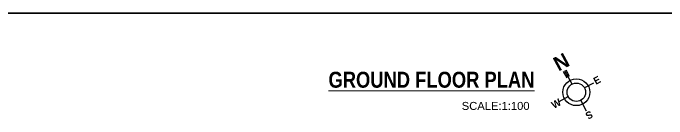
# Model space of a CAD drawing. Header units: feet. Extents: x 1354 to 2117, y 994 to 1430.
# Drawn here: x 1536.26 to 1572.98, y 1342.44 to 1348.41 of the extents above; entities that cross this region are included whole.
import ezdxf
from ezdxf.enums import TextEntityAlignment as Align

# ---------------------------------------------------------------- set-up
doc = ezdxf.new("R2010")
doc.units = ezdxf.units.FT
doc.layers.add('tex', color=7, linetype='Continuous', lineweight=15)
doc.layers.add('wall', color=7, linetype='Continuous', lineweight=30)
doc.styles.get("Standard").update_dxf_attribs({"font": 'arial.ttf'})
doc.styles.add('TECHNICBOLD', font='teb_____.pfb', dxfattribs={"height": 0.03})

msp = doc.modelspace()

# ---------------------------------------------------------------- linework, layer by layer
at = {"color": 7, "lineweight": 30}
for p, q in [((1587.1926, 1348.413), (1508.4777, 1348.413)), ((1508.4777, 1348.413), (1587.1926, 1348.413))]:
    msp.add_line(p, q, dxfattribs=at)
at = {"layer": 'wall'}
for p, q in [((1567.3727, 1344.7571), (1567.1791, 1345.1178)), ((1567.6527, 1344.408), (1567.2511, 1345.1564)), ((1567.5166, 1344.8344), (1567.3231, 1345.195)), ((1568.8584, 1344.4664), (1568.3551, 1344.1962)), ((1566.9376, 1343.4356), (1567.441, 1343.7057)), ((1568.4758, 1342.8743), (1568.1433, 1343.4939))]:
    msp.add_line(p, q, dxfattribs=at)
for radius in [0.7571, 0.5187]:
    msp.add_circle((1567.898, 1343.951), radius, dxfattribs=at)

# ---------------------------------------------------------------- texts
at = {"style": 'TECHNICBOLD'}
for s, height, rotation, p in [('N', 0.8168, 28.22088, (1567.2444, 1345.2948)), ('E', 0.4084, 28.22088, (1569.154, 1344.4485)), ('W', 0.4084, 28.22088, (1566.8627, 1343.1277)), ('S', 0.4084, 208.22088, (1568.5204, 1342.8415))]:
    msp.add_text(s, height=height, rotation=rotation, dxfattribs=at).set_placement(p, align=Align.CENTER)
at = {"layer": 'tex', "ltscale": 0.05, "insert": (1551.1666, 1345.1043), "char_height": 0.9, "width": 17.182886, "attachment_point": 1}
msp.add_mtext('\\pxqc;{\\fSwis721 Cn BT|b1|i0|c0|p34;\\LGROUND FLOOR PLAN}', dxfattribs=at)
at = {"layer": 'tex', "insert": (1563.5669, 1342.947), "char_height": 0.45, "width": 0.406244, "attachment_point": 9}
msp.add_mtext('\\pxqc;SCALE:1:100', dxfattribs=at)

doc.saveas('drawing.dxf')
